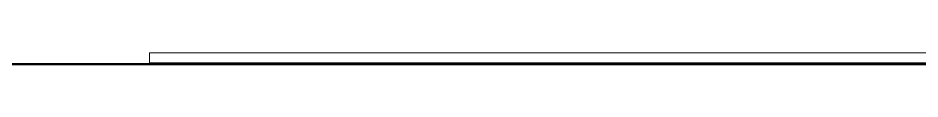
# Model space of a CAD drawing. Header units: inches. Extents: x 9609 to 15463, y -232 to 527.
# Drawn here: x 12380.3 to 12402.5, y -30 to -29.72 of the extents above; entities that cross this region are included whole.
import ezdxf

# ---------------------------------------------------------------- set-up
doc = ezdxf.new("R2010")
doc.units = ezdxf.units.IN
doc.header["$MEASUREMENT"] = 0
for name, color, linetype, lineweight in [('0-1', 7, 'Continuous', 5), ('0-4', 252, 'Continuous', 9), ('C-PRKG-1', 250, 'Continuous', 9), ('C-TOPO-1', 10, 'Continuous', 50)]:
    doc.layers.add(name, color=color, linetype=linetype, lineweight=lineweight)

# ---------------------------------------------------------------- blocks, each defined once
blk = doc.blocks.new('Parking_Stall_Multiple2 - street parking-1355854-BUILDING SECTION - EAST_WEST - LOOKING NORTH')
at = {"layer": 'C-PRKG-1'}
for p, q in [((12383.536, -29.719), (12461.756, -29.719)), ((12383.536, -29.719), (12383.536, -29.969)), ((12461.756, -29.969), (12383.536, -29.969))]:
    blk.add_line(p, q, dxfattribs=at)
blk = doc.blocks.new('CTR  - Topography_rvt-1-BUILDING SECTION - EAST_WEST - LOOKING NORTH')
at = {"layer": 'C-TOPO-1'}
blk.add_line((12431.707, -30), (12377.069, -30), dxfattribs=at)
at = {"layer": '0-4'}
blk.add_blockref('Parking_Stall_Multiple2 - street parking-1355854-BUILDING SECTION - EAST_WEST - LOOKING NORTH', (0, 0), dxfattribs=at)

msp = doc.modelspace()

# ---------------------------------------------------------------- block references
at = {"layer": '0-1'}
msp.add_blockref('CTR  - Topography_rvt-1-BUILDING SECTION - EAST_WEST - LOOKING NORTH', (0, 0), dxfattribs=at)

doc.saveas('drawing.dxf')
